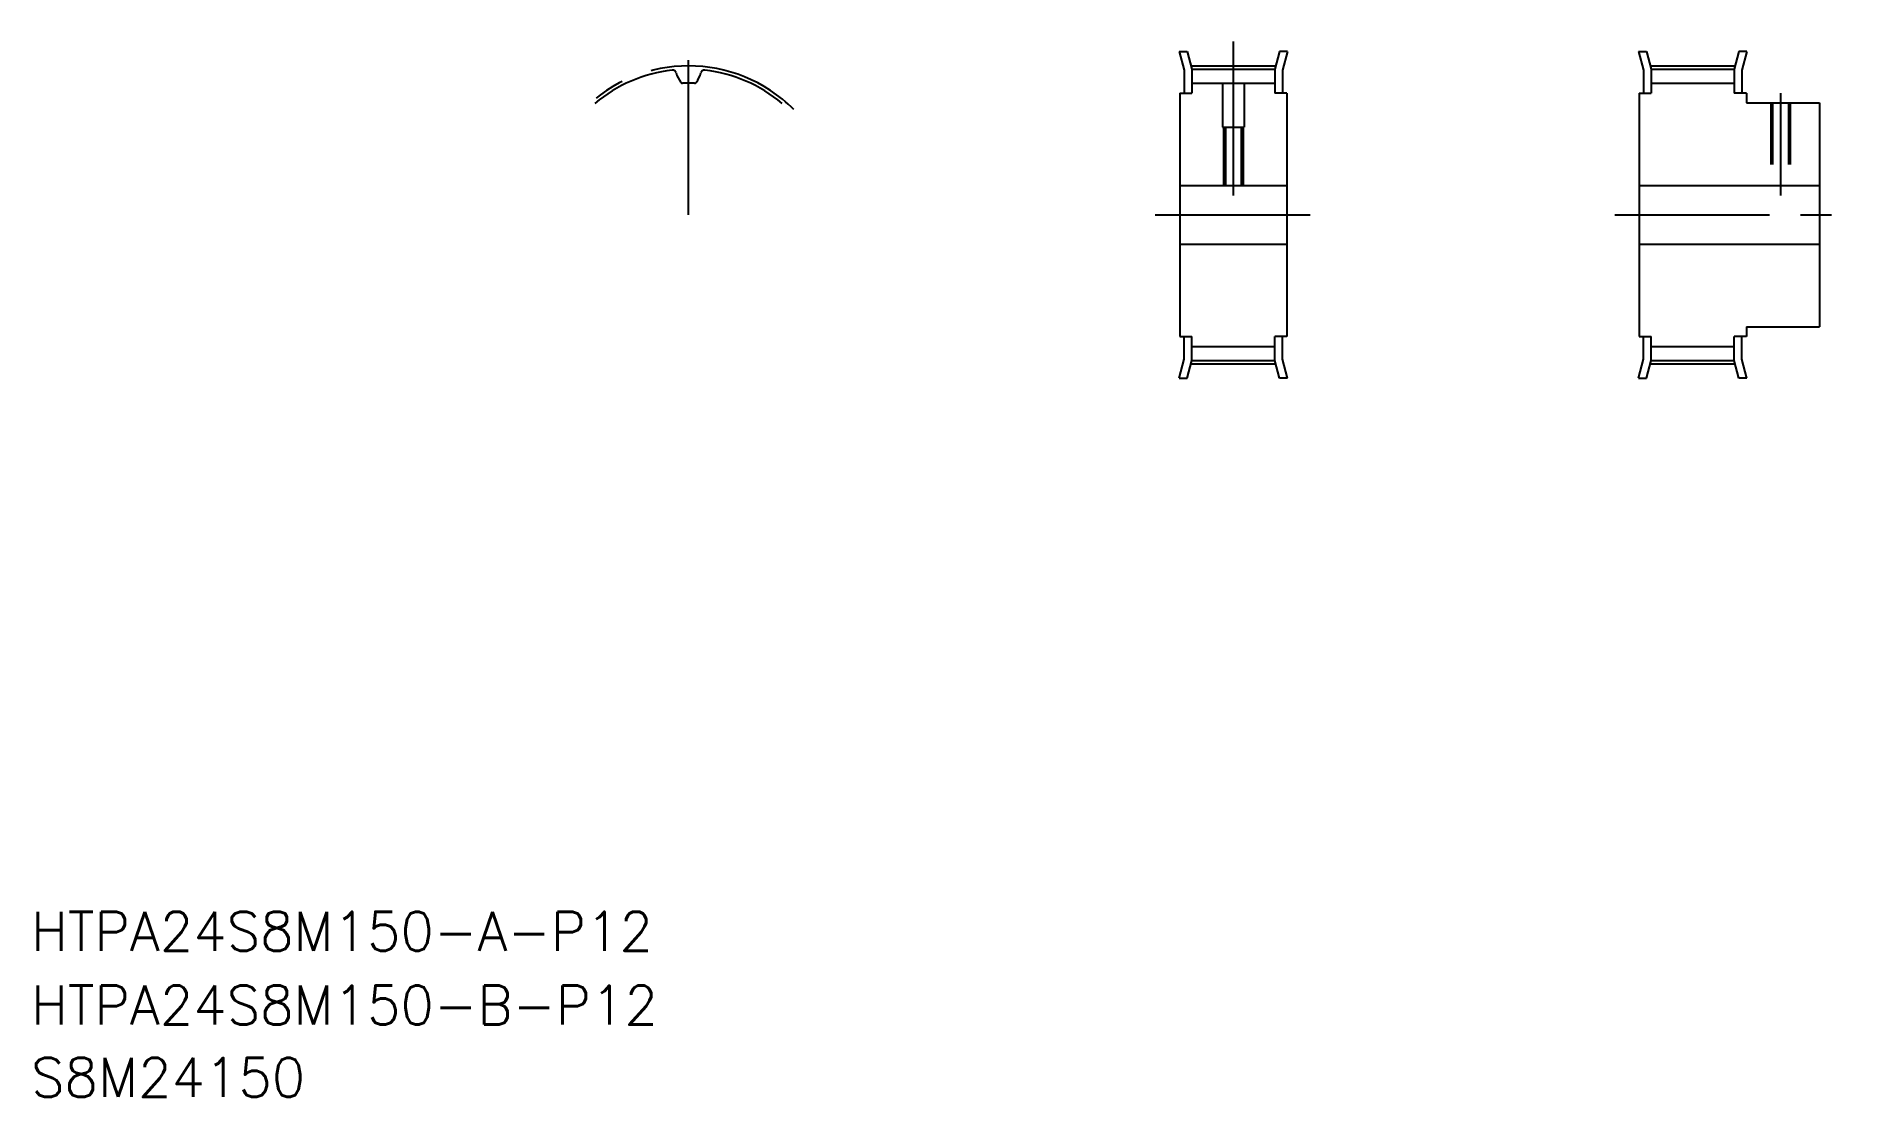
# Model space of a CAD drawing. Extents: x 21 to 392, y 20 to 238.
import ezdxf

# ---------------------------------------------------------------- set-up
doc = ezdxf.new("R2010")
doc.units = 0
doc.linetypes.add('CENTER', pattern=[50.8, 31.75, -6.35, 6.35, -6.35])
doc.linetypes.add('DASHED', pattern=[19.05, 12.7, -6.35])
doc.layers.get('0').update_dxf_attribs({"linetype": 'CONTINUOUS'})
doc.layers.add('CENTER', color=1, linetype='CENTER')
doc.styles.get("Standard").update_dxf_attribs({"font": 'txt.shx'})

msp = doc.modelspace()

# ---------------------------------------------------------------- linework, layer by layer
at = {"color": 7, "linetype": 'CONTINUOUS'}
for p, q in [((255.5, 234.55), (256.53, 230.71)), ((255.5, 234.55), (257.15, 234.55)), ((257.15, 234.55), (258.13, 230.92)), ((276.1, 234.55), (275.13, 230.92)), ((277.75, 234.55), (276.1, 234.55)), ((277.75, 234.55), (276.73, 230.71)), ((349.75, 234.55), (350.78, 230.71)), ((349.75, 234.55), (351.41, 234.55)), ((351.41, 234.55), (352.38, 230.92)), ((370.35, 234.55), (369.38, 230.92)), ((372.01, 234.55), (370.35, 234.55)), ((372.01, 234.55), (370.98, 230.71)), ((256.53, 230.71), (256.53, 226.05)), ((258.13, 230.92), (258.13, 226.05)), ((258.13, 230.92), (275.13, 230.92)), ((275.13, 230.92), (275.13, 226.05)), ((276.73, 230.71), (276.73, 226.05)), ((350.78, 230.71), (350.78, 226.05)), ((352.38, 230.92), (369.38, 230.92)), ((352.38, 230.92), (352.38, 226.05)), ((369.38, 230.92), (369.38, 226.05)), ((370.98, 230.71), (370.98, 226.05)), ((258.13, 228.09), (275.13, 228.09)), ((352.38, 228.09), (369.38, 228.09)), ((255.63, 226.05), (255.63, 176.05)), ((255.63, 226.05), (258.13, 226.05)), ((264.38, 225.83), (264.38, 225.83)), ((264.38, 223.57), (264.38, 223.57)), ((277.63, 226.05), (275.13, 226.05)), ((277.63, 226.05), (277.63, 176.05)), ((349.88, 226.05), (349.88, 176.05)), ((349.88, 226.05), (352.38, 226.05)), ((371.88, 226.05), (369.38, 226.05)), ((371.88, 226.05), (371.88, 224.05)), ((371.88, 224.05), (386.88, 224.05)), ((386.88, 224.05), (386.88, 178.05)), ((255.63, 207.05), (277.63, 207.05)), ((349.88, 207.05), (386.88, 207.05)), ((255.63, 195.05), (277.63, 195.05)), ((349.88, 195.05), (386.88, 195.05)), ((371.88, 178.05), (386.88, 178.05)), ((371.88, 178.05), (371.88, 176.05)), ((255.63, 176.05), (258.13, 176.05)), ((256.53, 171.39), (256.53, 176.05)), ((258.13, 171.18), (258.13, 176.05)), ((277.63, 176.05), (275.13, 176.05)), ((275.13, 171.18), (275.13, 176.05)), ((276.73, 171.39), (276.73, 176.05)), ((349.88, 176.05), (352.38, 176.05)), ((350.78, 171.39), (350.78, 176.05)), ((352.38, 171.18), (352.38, 176.05)), ((371.88, 176.05), (369.38, 176.05)), ((369.38, 171.18), (369.38, 176.05)), ((370.98, 171.39), (370.98, 176.05)), ((255.5, 167.55), (256.53, 171.39)), ((257.15, 167.55), (258.13, 171.18)), ((258.13, 174.01), (275.13, 174.01)), ((258.13, 171.18), (275.13, 171.18)), ((276.1, 167.55), (275.13, 171.18)), ((277.75, 167.55), (276.73, 171.39)), ((349.75, 167.55), (350.78, 171.39)), ((351.41, 167.55), (352.38, 171.18)), ((352.38, 174.01), (369.38, 174.01)), ((352.38, 171.18), (369.38, 171.18)), ((370.35, 167.55), (369.38, 171.18)), ((372.01, 167.55), (370.98, 171.39)), ((255.5, 167.55), (257.15, 167.55)), ((277.75, 167.55), (276.1, 167.55)), ((349.75, 167.55), (351.41, 167.55)), ((372.01, 167.55), (370.35, 167.55))]:
    msp.add_line(p, q, dxfattribs=at)
at = {"color": 3, "linetype": 'DASHED'}
for p, q in [((264.38, 228.09), (264.38, 219.05)), ((268.88, 228.09), (268.88, 219.05)), ((376.88, 224.05), (376.88, 207.05)), ((377.26, 224.05), (377.26, 207.05)), ((380.5, 224.05), (380.5, 207.05)), ((380.88, 224.05), (380.88, 207.05)), ((264.38, 219.05), (268.88, 219.05)), ((264.63, 219.05), (264.63, 207.05)), ((265.01, 219.05), (265.01, 207.05)), ((268.25, 219.05), (268.25, 207.05)), ((268.63, 219.05), (268.63, 207.05))]:
    msp.add_line(p, q, dxfattribs=at)
at = {"color": 7}
for centre, radius, start, end in [((154.86, 201.05), 29.87, 96.4249, 130), ((151.6, 230), 0.75, 14.4346, 96.4249), ((157.46, 231.5), 5.3, 194.4346, 218.2504), ((152.26, 231.5), 5.3, 321.7496, 345.5654), ((158.12, 230), 0.75, 83.5751, 165.5654), ((154.86, 201.05), 29.87, 50, 83.5751), ((153.61, 228.47), 0.4, 218.2504, 272.6065), ((154.86, 201.05), 27.04, 90, 92.6065), ((154.86, 201.05), 27.04, 87.3935, 90), ((156.11, 228.47), 0.4, 267.3935, 321.7496)]:
    msp.add_arc(centre, radius, start, end, dxfattribs=at)
at = {"layer": 'CENTER', "color": 1, "linetype": 'CENTER'}
for p, q in [((154.86, 201.05), (154.86, 237.73)), ((266.63, 236.61), (266.63, 205.05)), ((258.13, 231.61), (275.13, 231.61)), ((352.38, 231.61), (369.38, 231.61)), ((378.88, 226.05), (378.88, 205.05)), ((250.63, 201.05), (282.63, 201.05)), ((344.88, 201.05), (391.88, 201.05)), ((258.13, 170.49), (275.13, 170.49)), ((352.38, 170.49), (369.38, 170.49))]:
    msp.add_line(p, q, dxfattribs=at)
msp.add_arc((154.86, 201.05), 30.56, 45, 135, dxfattribs=at)

# ---------------------------------------------------------------- texts
at = {"color": 7, "linetype": 'CONTINUOUS'}
for s, p in [('HTPA24S8M150-A-P12', (20, 50)), ('HTPA24S8M150-B-P12', (20, 34.83)), ('S8M24150', (20, 20))]:
    msp.add_text(s, height=8, dxfattribs=at).set_placement(p)

doc.saveas('drawing.dxf')
